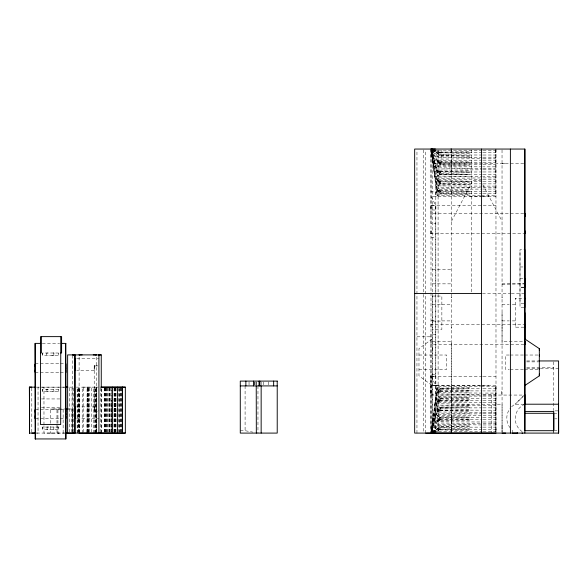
<?xml version="1.0" encoding="UTF-8"?>
<svg xmlns="http://www.w3.org/2000/svg" width="588" height="588" viewBox="0 0 588 588"><rect width="100%" height="100%" fill="white"/><g stroke="black" fill="none" stroke-linecap="round" stroke-linejoin="round"><path stroke-width="0.44" stroke-dasharray="2.94 2.21" d="M31.796 432.143L31.803 388.058M42.534 429.314L42.534 427.05L58.241 427.057L58.241 429.314L42.534 429.314L42.534 427.05M42.534 391.52L42.534 389.256L58.241 389.263L58.241 391.527L42.534 391.52L42.534 389.256M42.534 355.27L42.534 353.006L58.241 353.013L58.241 355.27L42.534 355.27L42.593 353.006M43.975 425.727L43.975 433.069L64.93 433.077M43.975 424.808L43.975 387.154L65.834 387.147M47.084 429.314L47.077 427.05M47.959 389.256L46.775 389.256L47.077 391.52M47.606 353.006C45.364 352.477 46.724 357.35 49.039 355.27M51.994 433.077L50.686 433.077L50.686 424.161M50.686 423.272L50.686 409.005L55.419 409.005M53.677 429.314L53.993 427.05L52.178 427.05M52.391 391.52L53.986 391.52L53.677 389.256M53.78 355.27L53.993 353.006L53.567 353.006M56.985 433.077L56.985 424.161M56.985 423.264L56.985 408.998M58.8 433.077L57.933 433.077L57.933 424.161M57.933 423.272L57.933 409.005L59.469 409.005M63.137 433.077L63.144 409.005M69.722 432.151L69.722 387.139M71.949 432.187L71.949 409.005M72.03 432.151L72.03 387.139M73.316 432.151L73.316 387.139L69.502 387.147M77.16 433.069L77.16 387.139M77.792 433.069L77.8 387.139M78.314 433.069L78.322 387.139M78.718 432.151L78.718 387.139M79.013 432.151L79.02 387.139M79.101 432.173L79.108 354.895M79.211 433.069L79.218 387.139M79.358 433.069L79.358 387.139M82.335 433.069L82.335 387.139L92.059 387.139M83.415 432.151L83.422 387.139M86.943 432.151L87.245 387.139L87.245 433.069M87.075 433.069L87.083 387.139M87.494 432.151L87.494 387.139M87.832 432.151L87.84 387.139M88.193 433.069L88.193 387.139L86.936 387.139M88.296 432.151L88.296 387.139M88.876 432.151L88.876 387.139M89.582 432.151L89.589 387.139M91.603 432.151L91.61 387.139M93.742 433.069L93.742 387.139M97.41 411.644L94.205 411.644L94.205 365.258L97.41 365.258M94.205 365.258L94.183 370.3L76.763 370.3M94.499 433.069L94.499 387.139M95.116 433.069L95.116 387.139M95.616 433.069L95.609 387.139L96.66 387.139L96.27 387.139L96.263 433.069M95.984 432.151L95.984 387.139M96.358 432.173L96.358 354.895M96.461 433.069L96.461 387.139L94.359 387.147M96.66 433.069L96.579 387.139M100.746 432.151L100.754 387.147M101.577 433.069L101.577 388.058M104.414 432.151L104.517 387.139M104.708 432.151L104.708 387.139M104.995 432.151L104.995 388.058M105.384 432.151L105.384 387.139M105.891 432.151L105.891 388.058M106.509 432.151L106.516 388.058M106.928 432.151L106.928 388.058M107.295 432.158L107.266 388.058M108.148 432.151L108.148 388.058M109.162 432.151L109.162 388.058M109.493 432.151L109.493 388.058M109.633 432.151L109.633 388.065M110.301 432.151L110.301 388.058M111.514 432.151L111.514 388.058L111.58 433.069M111.72 432.151L111.72 400.002M113.969 432.158L114.072 387.139M114.366 432.158L114.359 388.058M114.579 432.151L114.579 387.139M114.733 432.158L114.726 387.139M114.888 432.151L114.888 388.058M115.057 432.158L115.057 388.065M115.072 432.151L115.174 388.058M115.329 432.158L115.366 387.147M115.571 432.151L115.579 387.139M115.755 432.151L115.763 387.147M116.079 432.151L116.079 388.058M118.394 432.151L118.394 387.147M119.129 433.069L119.136 388.065M119.283 432.151L119.283 388.065M120.106 432.151L120.106 388.065M120.239 432.151L120.239 388.065M121.15 432.151L121.15 388.065M121.253 432.151L121.253 388.065M416.951 433.091L416.958 149.969M425.683 433.091L425.69 149.969M431.004 233.781L431.004 230.827L431.004 233.781L523.959 233.774M431.004 216.538L431.019 213.584L523.952 213.569M431.004 324.311L431.011 327.266L431.004 324.311L523.967 324.297M431.011 191.372L431.011 191.901L435.826 191.901L435.789 223.675L430.989 223.675L431.011 149.051L436.347 178.407L436.899 185.889L436.347 187.087L437.068 195.334L436.428 196.385L435.826 196.201M432.224 149.051L432.224 163.493L523.974 163.493M432.239 433.091L432.239 294.382M435.826 186.756L435.826 194.841M482.248 396.04L436.884 396.253L436.333 403.735L437.053 406.065L431.188 432.224L436.884 402.537L436.884 396.253L436.333 395.055L437.053 386.808L436.421 385.757L430.997 385.757L430.997 395.386M437.964 387.411L437.053 392.718C441.632 392.372 441.632 387.154 437.053 386.808L431.114 432.187L436.421 393.769L437.053 392.718L437.053 386.808L480.514 386.448M433.319 432.276L440.493 429.314L440.493 427.248L437.053 425.322L436.333 422.993L439.883 417.09C442.345 419.281 438.685 421.104 436.884 421.794L437.928 416.282L436.333 414.312L437.964 406.668L437.053 406.065L482.241 405.705M437.964 406.668L437.053 411.975C440.581 412.012 442.367 406.962 437.964 406.668L431.225 432.209L436.414 413.026L439.861 407.418L469.511 406.668M482.248 402.743L436.884 402.537L440.243 398.069L469.511 397.833L437.928 397.025L436.884 402.537C441.772 401.391 441.772 397.392 436.884 396.253L431.136 432.195L436.421 405.014L469.511 405.705M441.867 320.901L451.496 320.901M441.867 304.569L451.496 304.569M441.853 163.493L441.853 149.051M451.503 415.429L451.503 432.209L451.496 341.621L432.239 341.621M451.488 149.051L451.488 163.493L451.003 163.493M495.89 429.879L495.89 421.015M495.89 420.207L495.89 411.372M495.89 410.622L495.89 401.758M495.89 400.95L495.89 393.078L483.152 393.078M495.868 190.777L495.868 190.027M495.868 181.192L495.868 180.384M495.86 171.52L495.86 170.77M495.86 161.935L495.86 161.127M502.049 312.735L502.049 341.621L523.974 341.621M502.049 304.569L509.09 304.569M502.049 425.815L502.056 432.18L502.056 404.206L451.503 404.206M502.049 320.901L509.098 320.894M524.011 327.178L515.264 327.178L515.257 298.785L515.257 298.292L524.011 298.292M515.257 320.894L509.972 320.894M515.257 304.569L509.972 304.569M524.004 303.577L519.99 303.577L519.983 278.558L519.998 249.665L524.011 249.672M482.226 196.385L431.011 196.385L435.826 205.616L435.818 210.004L430.989 210.004L430.989 205.197M430.982 393.953L431.004 334.403L435.781 334.403L435.781 376.276L430.982 376.276L431.011 374.703L435.833 374.71L435.818 394.129L431.004 394.129L430.989 390.52M432.239 378.731L432.239 373.902M432.239 350.588L432.239 345.759M435.781 334.403L435.811 295.051M76.763 406.896L94.183 406.896L94.168 410.843L98.982 410.843M431.011 374.703L430.997 433.091L430.989 149.925M482.241 186.102L436.899 185.889L436.899 179.612C438.692 180.296 442.36 182.126 439.897 184.309L436.347 178.407L431.173 149.925L436.428 188.373L439.875 193.981L469.525 194.731M431.122 432.187L436.333 395.055L482.248 394.555M431.416 149.83L436.899 160.355C441.779 161.494 441.786 165.493 436.899 166.632L436.428 169.116L437.972 175.474L436.428 177.128L482.241 176.437M431.239 149.933L437.972 175.474C444.006 173.827 438.633 170.865 436.428 169.116L431.239 149.925L436.347 167.83L482.241 168.33M431.342 432.254L437.928 416.282L469.511 417.09L440.243 417.326L436.884 421.794L482.241 422M451.488 221.264L472.84 180.589L480.683 180.589M431.408 432.312L436.333 422.993L482.241 423.485M436.414 432.283L437.964 430.629M431.445 432.356L436.414 424.271L482.241 424.962M482.248 393.078L437.053 392.718L439.861 388.161L469.511 387.411M469.511 399.84L440.625 398.951L436.884 402.537L439.883 397.833M469.511 390.248L440.625 389.285L437.053 392.718L440.236 388.396L469.511 388.161M431.548 432.386L437.053 425.322L469.511 424.962M437.053 392.718L440.493 388.734L482.248 388.609M436.884 402.537L440.493 398.407L482.241 398.282M440.625 398.951L437.928 401.758L469.511 400.95M469.511 419.097L440.625 418.208L437.928 421.015L469.511 420.207M431.629 432.445L437.964 425.925M440.625 418.208L436.884 421.794L440.493 417.664L482.241 417.539M432.239 338.931L418.972 348.64L418.972 375.85L432.239 385.559M432.474 432.026L439.861 426.675L469.511 425.925M440.625 399.84L437.928 401.758L440.493 400.384L482.241 400.509M440.625 419.097L437.928 421.015L440.493 419.641L482.241 419.766M440.625 390.248L437.964 392.115L440.493 390.8L482.248 390.924M440.625 409.505L437.964 411.372L440.493 410.056L482.241 410.181M433.327 149.874L440.5 152.836L440.5 154.894L437.06 156.82L436.34 159.15L482.233 158.657M480.528 195.694L437.068 195.334L437.068 189.424C441.647 189.77 441.647 194.988 437.068 195.334L431.122 149.955M432.599 432.209L440.625 427.799L469.511 428.762M433.4 432.011L440.625 428.762M439.897 184.309L436.899 185.889L431.144 149.947L437.068 176.077L469.518 176.437M433.371 432.151L440.493 429.314L482.241 429.438M433.591 432.298L437.053 431.232L482.241 431.607M469.518 153.387L440.632 154.343L432.606 149.933M469.518 172.644L440.632 173.6L437.06 170.167L482.241 169.807M469.525 191.901L440.64 192.857L437.068 189.424L482.241 189.064M482.233 160.142L436.899 160.355L440.632 163.942L469.518 163.045M482.241 179.399L436.899 179.612L440.632 183.199L469.518 182.302M439.868 152.263L469.518 151.513M437.935 165.86L469.518 165.052L440.25 164.816L436.899 160.355L437.935 165.86L431.349 149.889M439.875 171.52L469.518 170.77M439.875 190.777L469.525 190.027M436.428 169.116L469.518 168.33M436.428 188.373L482.241 187.587M482.233 157.18L436.428 157.871L431.452 149.786M436.347 178.407L482.241 177.914M482.241 413.812L436.333 414.312L431.239 432.239L436.884 415.51L482.241 415.297M469.511 407.418L440.236 407.653L437.053 411.975L482.241 412.335M469.511 426.675L440.236 426.91L432.415 432.143L440.493 427.248L482.241 427.123M440.236 391.13L469.511 390.924M440.243 400.715L469.511 400.509M440.236 410.387L469.511 410.181M440.243 419.972L469.511 419.766M440.236 429.644L469.511 429.438M482.233 152.704L440.5 152.836L431.798 149.367M482.233 162.384L440.5 162.501L437.935 161.127L469.518 161.935M482.241 171.968L440.5 172.093L437.972 170.77L440.632 172.637M482.241 181.641L440.508 181.758L437.935 180.384L469.518 181.192M482.241 191.225L440.508 191.35L437.979 190.027L440.64 191.894M53.986 353.006L53.155 353.006M46.775 429.314L47.959 429.314M482.233 150.543L437.06 150.91L433.599 149.844M483.145 150.543L495.86 150.543M483.145 152.704L495.86 152.711M482.233 155.026L440.5 154.894L432.467 149.947M483.145 155.026L495.86 155.026L495.86 149.051M483.145 157.18L495.86 157.18L495.868 196.385L483.138 196.385M483.145 158.657L495.86 158.657M483.145 160.142L495.86 160.142M483.145 162.384L495.86 162.384M502.034 163.493L505.614 163.493M482.233 164.611L440.5 164.486L436.899 160.355L439.89 165.052M483.145 164.611L495.86 164.611L495.86 166.845L483.145 166.845M482.241 166.845L436.899 166.632L431.283 149.889M483.145 168.33L495.86 168.33M483.145 169.807L495.86 169.807M483.145 171.968L495.86 171.968M482.241 174.283L440.5 174.151L437.06 170.167L437.972 175.474M483.145 174.283L495.86 174.283L495.868 176.437L483.145 176.437M483.145 177.914L495.868 177.914M483.145 179.399L495.868 179.399M483.145 181.641L495.868 181.641M482.241 183.868L440.508 183.743L436.899 179.612L437.935 185.117L469.525 184.309L440.258 184.073L436.899 179.612M483.145 183.868L495.868 183.868L495.868 186.102L483.152 186.102M483.152 187.587L495.868 187.587M483.152 189.064L495.868 189.064M483.152 191.225L495.868 191.225M482.241 193.54L440.508 193.408L437.068 189.424L437.979 194.731M483.152 193.54L495.868 193.54L495.868 196.385M481.447 195.694L495.868 195.694M469.525 196.399L480.528 196.392M481.447 196.392L488.782 196.385M430.989 210.004L430.975 205.616L495.971 205.616M430.997 237.339L435.804 237.339M519.998 266.967L524.812 266.967M432.231 269.407L451.488 269.407M519.983 278.558L523.996 278.558M432.231 283.85L451.488 283.85M502.049 284.217L524.886 283.85M502.049 283.85L523.974 283.85M523.996 287.201L519.99 287.201L524.805 287.201M482.469 293.478L510.406 293.478M511.347 293.478L524.886 293.478M432.239 296.058L441.867 296.058L441.867 329.412L432.239 329.412M432.239 304.4L441.867 304.393M524.018 307.443L520.005 307.443L519.998 249.672M431.004 320.732L435.811 320.732M432.239 321.077L441.867 321.07M425.712 336.806L426.182 336.806M416.98 336.806L432.254 336.806M42.329 343.377L59.572 343.392M523.967 344.502L431.004 344.509L431.004 341.554M47.202 353.006L46.812 353.006M418.972 355.027L446.682 355.02L446.682 369.462L418.972 369.47M509.267 355.027L505.629 355.027L505.629 369.47L509.274 369.47M510.178 355.027L523.842 355.027M524.753 355.027L538.417 355.027M51.722 355.27L53.986 355.27M76.712 358.768L98.997 358.768M526.708 360.951L537.645 360.951M526.694 361.877L538.432 361.877M35.177 363.663L59.454 363.663M60.351 363.663L64.849 363.663M97.373 365.971L94.168 365.964L94.183 370.3M526.694 367.426L553.778 367.426M526.716 368.353L539.461 368.353M540.372 368.353L558.593 368.345M510.178 369.47L523.842 369.47M524.753 369.47L538.417 369.47M35.177 372.689L59.454 372.689M60.351 372.689L64.849 372.689M482.314 376.276L430.982 376.276L435.833 385.757L430.982 385.779L495.89 385.757L495.905 433.091M483.167 376.276L495.985 376.276M436.421 385.757L480.514 385.75M481.432 386.448L495.89 386.448L495.89 385.757L495.89 390.924L483.152 390.924M64.298 387.139L38.044 387.139L38.044 433.069L36.515 433.069M36.515 387.139L41.27 387.154M42.174 387.154L43.975 387.154M76.396 387.139L98.196 387.139M483.152 388.609L495.89 388.609M52.986 389.263L53.853 389.263M47.202 389.256L46.805 389.256M46.915 391.52L48.583 391.52M483.152 394.555L495.89 394.555M431.011 395.062L482.432 395.062M483.115 395.062L524.886 395.062M483.152 396.04L495.89 396.04M483.152 398.282L495.89 398.282M41.447 398.943L59.741 398.943M483.152 400.509L495.89 400.509M483.152 402.743L495.89 402.743M523.989 404.206L515.235 404.206A15.722 15.722 0 0 0 511.516 406.903M483.152 405.705L495.89 405.705M41.447 407.374L59.741 407.374M482.241 407.866L440.493 407.991L437.053 411.975L440.625 408.542L469.511 409.505M483.152 407.866L495.89 407.866M66.76 409.005L50.686 409.005M68.267 409.005L72.515 409.005L72.442 433.077L72.375 355.814M60.101 409.005L57.933 409.005M35.177 409.645L59.454 409.645M60.351 409.645L64.849 409.645M483.152 410.181L495.89 410.181M554.954 410.88L558.6 410.88M483.152 412.335L495.89 412.335M483.152 413.812L495.89 413.812M483.152 415.297L495.89 415.297M483.152 417.539L495.89 417.539M76.712 418.45L98.997 418.45M35.177 418.663L59.454 418.663M60.351 418.663L64.849 418.663M554.587 418.832L556.99 418.832M483.152 419.766L495.89 419.766M483.152 422L495.89 422M483.152 423.485L495.89 423.485M483.152 424.962L495.89 424.962M46.915 427.05L48.811 427.05M483.152 427.123L495.89 427.123M52.802 429.314L53.853 429.314M483.152 429.438L495.89 429.438M240.279 430.688L245.093 430.688L252.818 432.129M554.587 430.688L556.998 430.688M483.152 431.607L495.89 431.607L495.89 430.629M50.686 433.077L51.399 433.077M57.933 433.077L58.41 433.077M36.757 433.069L64.29 433.069M431.011 205.616L435.818 205.624L435.818 394.129M481.432 385.75L488.768 385.757M553.786 413.276L556.99 413.283M440.243 152.498L469.518 152.704M440.25 162.17L469.518 162.384M440.243 171.755L469.518 171.968M440.258 181.427L469.518 181.641M440.25 191.012L469.525 191.225M469.518 155.467L440.243 155.232L432.423 149.999M469.525 193.981L440.25 193.746L437.068 189.424M469.518 157.18L437.06 156.82L431.555 149.756M469.525 187.587L436.347 187.087L431.129 149.955M436.333 403.735L469.511 404.228M440.5 174.151L469.518 174.724L439.875 174.724L437.06 170.167L440.243 174.489M436.421 393.769L469.511 394.555M436.414 413.026L469.511 413.812M469.518 156.217L439.868 155.467L432.481 150.116M439.861 391.365L469.511 392.115M439.861 410.622L469.511 411.372M439.861 429.879L469.511 430.629M58.241 353.013L58.241 355.27M58.241 389.263L58.241 391.527M58.241 427.057L58.241 429.314M437.928 416.282L439.883 417.09M432.606 149.771L440.632 153.38M437.972 151.513L436.428 149.859M440.632 163.045L437.935 161.127L440.632 163.942M440.632 182.302L437.935 180.384L440.632 183.199M431.636 149.705L437.972 156.217M482.821 184.661L502.042 221.264M94.183 406.896L94.205 411.644M431.011 378.723L430.982 376.276L430.997 432.599M435.789 223.675L435.811 293.287M553.786 430.688L553.786 432.29M515.257 298.292L515.257 298.785M515.264 326.685L515.264 327.178M495.86 149.764L495.868 159.635M495.905 428.748L495.905 431.519M431.004 149.771L431.011 159.642M553.786 431.489L553.786 433.091M553.778 361.87L553.778 410.571M512.317 430.115L512.31 433.091M502.034 149.955L502.064 432.173M501.468 391.211L501.468 395.062M495.963 149.051L496 433.091M495.89 387.33L495.89 393.938M491.472 395.062L491.48 433.091M471.723 149.962L471.738 292.567M451.488 149.962L451.51 432.173M451.488 163.493L451.488 173.122M438.082 149.969L438.097 294.088M438.111 294.397L438.111 432.187M435.407 395.055L435.407 433.091M432.195 149.969L432.224 432.18M423.382 149.962L423.375 292.567M423.397 294.397L423.382 433.091M268.297 381.899L268.297 385.111M263.593 381.899L263.593 385.111M261.153 381.899L261.153 385.111M257.963 385.912L257.963 433.091M256.339 381.899L256.339 385.111M256.015 381.899L256.015 385.111M254.883 381.899L254.883 385.111M254.795 381.899L254.795 385.111M249.04 381.899L249.04 385.111M245.093 385.912L245.093 430.688M101.268 388.536L101.268 433.077M522.166 431.643A15.648 15.648 0 0 1 524.165 404.522M510.186 427.902A15.722 15.722 0 0 1 510.472 408.035M451.496 327.656L451.496 328.185L451.496 327.656M451.496 297.285L451.496 297.815L451.496 297.285M502.049 297.285L502.049 297.815L502.049 297.285M502.049 327.656L502.049 328.185L502.049 327.656M524.217 395.224L515.235 404.206L524.217 395.217M431.019 233.436L431.019 230.827L431.004 233.443"/><path stroke-width="0.88" d="M29.4 387.139L29.532 433.069L29.4 387.139L31.803 387.139M35.133 343.377L35.287 438.949L35.133 343.377L40.69 343.392M35.192 415.694L35.177 418.663L35.177 409.667L35.162 412.313M41.395 336.623L41.388 352.969L40.528 352.969M60.762 336.63L60.689 424.507L40.469 424.507L40.543 336.623L61.615 336.63L61.608 352.969L60.748 352.969M65.76 414.783L65.731 413.217M65.76 369.426L65.731 366.633M65.863 438.949L65.702 343.385L65.863 438.949L35.133 438.942M74.948 413.805L74.911 411.541M74.948 365.971L74.926 358.768L74.948 364.531M101.268 387.624L101.261 354.895L98.916 354.902L98.924 433.084L100.695 433.077M117.475 433.077L117.475 387.154M122.319 433.069L122.319 387.147M122.451 433.077L122.451 387.154M65.709 433.077L125.347 433.069L125.347 387.147L101.577 387.139M524.805 287.201L524.812 249.672M524.886 339.813L524.886 312.735M558.6 410.88L558.6 433.091L414.658 433.091L414.658 149.051L524.878 149.051L524.893 326.685M35.192 370.014C35.148 379.113 35.206 357.239 35.162 366.339M65.731 412.32L65.746 409.645L65.76 414.158M65.76 370.014L65.746 372.667L65.731 368.176M65.731 366.339L65.746 363.663L65.76 368.176M65.76 415.988L65.746 418.663L65.731 414.15M74.911 410.167L74.926 406.896L74.948 412.364M74.948 366.662L74.926 370.3L74.911 365.251M74.941 415.179L74.926 418.45L74.904 412.989M524.886 385.485L539.328 375.857L539.328 374.034M524.834 149.051L524.864 433.091M553.742 430.681L553.764 411.424L524.864 411.431L524.856 394.577M79.608 433.077L79.101 433.077L101.268 433.077L100.46 433.069M426.866 433.091L495.985 433.091M451.003 149.051L451.488 149.051M435.407 433.091L431.011 433.091M451.033 433.091L451.51 433.091M435.385 149.051L431.011 149.051L432.195 149.051M414.643 293.478L481.491 293.478M61.211 343.385L65.863 343.392M74.72 354.895L72.434 354.895L75.021 354.909L75.021 433.091L72.434 433.077L74.72 433.077M79.85 354.895L79.108 354.895L82.21 354.895M95.616 354.895L96.358 354.895L93.257 354.895M67.627 433.084L67.627 354.902L99.093 354.909M538.549 360.951L558.593 360.944L558.6 433.091L558.556 404.206M240.279 385.912L277.22 385.912M65.202 387.139L67.914 387.139M29.532 387.154L35.853 387.154M65.834 387.147L67.664 387.147M100.695 387.154L125.347 387.147M524.864 404.206L558.578 404.206M65.716 409.005L68.267 409.005M95.616 433.069L96.66 433.069L95.851 433.077M114.072 433.069L114.579 433.069M29.4 433.062L35.853 433.069M65.195 433.069L74.889 433.084L74.889 354.902M101.577 433.069L125.347 433.069M425.712 433.091L426.182 433.091M502.064 433.091L505.643 433.091M512.317 433.091L517.646 433.091L517.124 433.091M521.997 433.091L522.761 433.091M31.796 433.062L35.75 433.062M98.791 354.895L101.261 354.895M86.98 433.069L88.193 433.069M100.746 433.069L98.865 433.084M100.636 433.077L101.187 433.077M112.448 387.147L112.44 433.077M524.886 339.019L539.328 348.647L539.328 375.857M256.236 385.912L256.339 433.091M558.6 430.688L558.6 432.165M524.878 325.656L524.9 404.522M524.797 278.558L524.819 307.443M524.878 324.297L524.864 327.259M539.328 348.647L539.328 350.47M539.328 355.027L539.328 355.997M539.328 368.5L539.328 369.47M524.9 411.681L524.9 413.283L553.786 413.283L553.786 430.688L524.864 430.688L524.9 413.489M510.391 149.051L510.421 433.091M481.476 149.051L481.499 433.091M273.648 381.097L273.648 385.912M261.153 385.912L261.153 433.091M259.874 381.097L259.874 385.912M259.036 381.097L259.036 385.912M253.479 381.097L253.479 385.912M245.865 381.097L245.865 385.912M524.871 233.429L524.871 230.819L524.856 233.429M524.864 213.569L524.856 216.531L524.864 213.569M524.878 341.547L524.864 344.502L524.878 341.547M524.886 298.292L524.886 298.785L524.886 298.292M277.22 381.097L240.279 381.097L240.279 433.091L277.22 433.091L277.22 381.097"/></g></svg>
